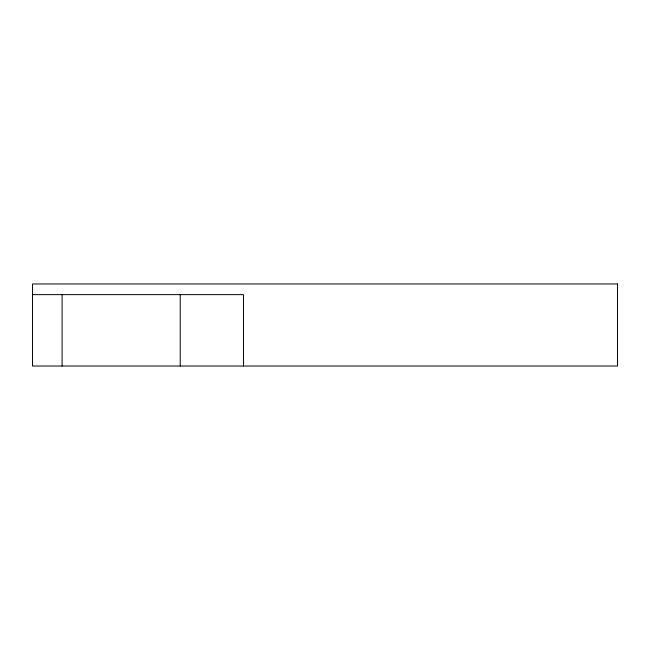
<?xml version="1.0" encoding="UTF-8"?>
<svg xmlns="http://www.w3.org/2000/svg" width="650" height="650" viewBox="0 0 650 650"><rect width="100%" height="100%" fill="white"/><g stroke="black" fill="none" stroke-linecap="round" stroke-linejoin="round"><path stroke-width="0.97" d="M32.5 294.629L243.49 294.629L243.49 366.023M180.229 294.629L180.229 366.023M62.091 294.629L62.091 366.023M617.5 283.977L32.5 283.977L32.5 366.023L617.5 366.023L617.5 283.977"/></g></svg>
